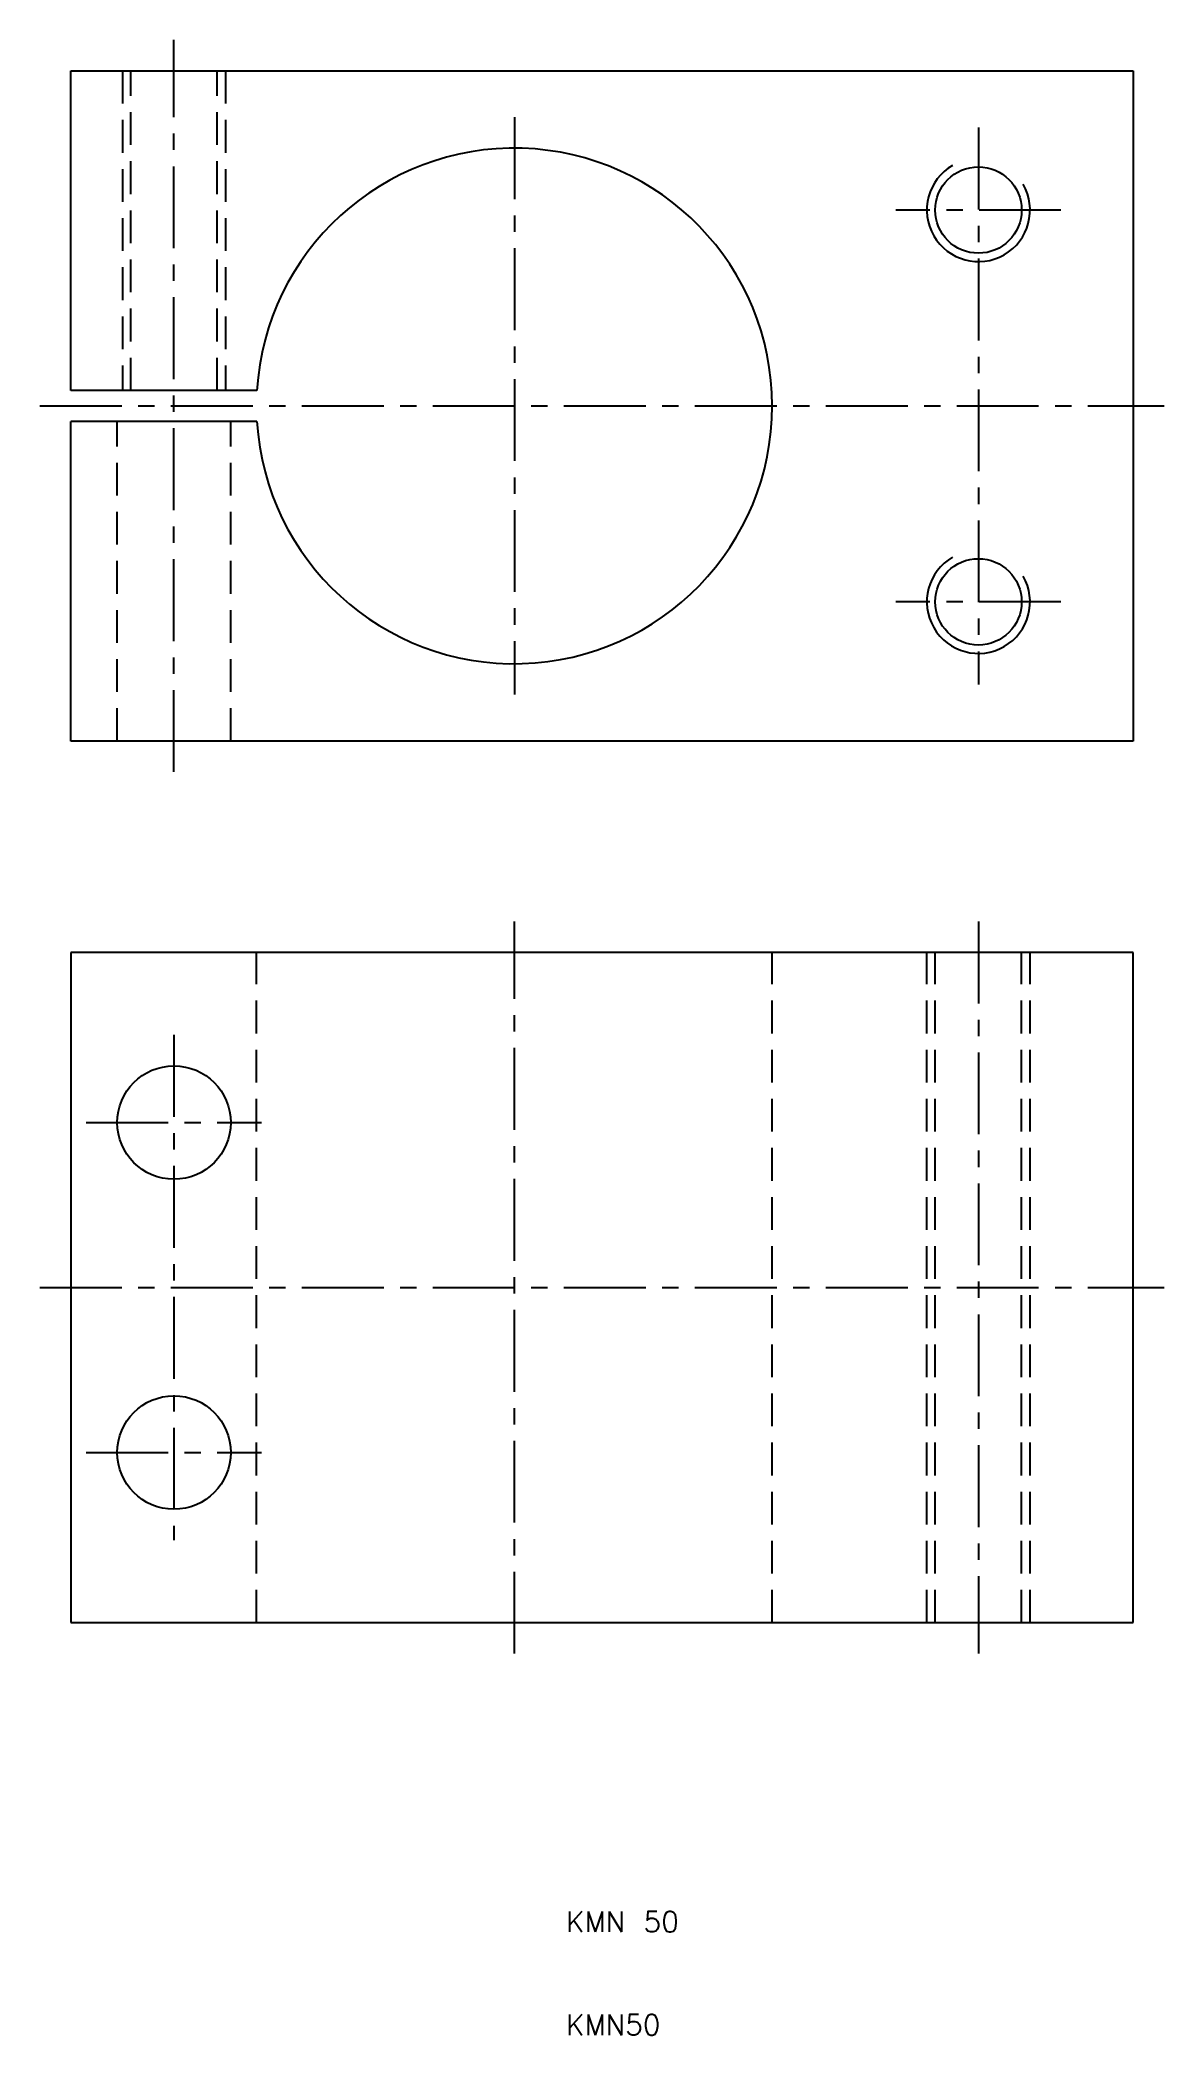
# Model space of a CAD drawing. Extents: x -41 to 68, y 10 to 204.
import ezdxf

# ---------------------------------------------------------------- set-up
doc = ezdxf.new("R2010")
doc.units = 0
doc.header["$LTSCALE"] = 0.25
doc.linetypes.add('CENTER', pattern=[50.8, 31.75, -6.35, 6.35, -6.35])
doc.linetypes.add('DASHED', pattern=[19.05, 12.7, -6.35])
doc.layers.get('0').update_dxf_attribs({"linetype": 'CONTINUOUS'})
doc.layers.add('CENTER', color=1, linetype='CENTER')
doc.styles.get("Standard").update_dxf_attribs({"font": 'txt.shx', "bigfont": 'extfont.shx'})

msp = doc.modelspace()

# ---------------------------------------------------------------- linework, layer by layer
for p, q in [((-38, 200.5), (65, 200.5)), ((-38, 169.5), (-38, 200.5)), ((65, 200.5), (65, 135.5)), ((-19.955, 169.5), (-38, 169.5)), ((-38, 135.5), (-38, 166.5)), ((-19.955, 166.5), (-38, 166.5)), ((65, 135.5), (-38, 135.5)), ((65, 115), (-38, 115)), ((-38, 115), (-38, 50)), ((65, 50), (65, 115)), ((-38, 50), (65, 50))]:
    msp.add_line(p, q)
at = {"color": 3, "linetype": 'DASHED'}
for p, q in [((-33, 200.5), (-33, 169.5)), ((-32.188, 169.5), (-32.188, 200.5)), ((-23.812, 169.5), (-23.812, 200.5)), ((-23, 200.5), (-23, 169.5)), ((-33.5, 135.5), (-33.5, 166.5)), ((-22.5, 135.5), (-22.5, 166.5)), ((-20, 50), (-20, 115)), ((30, 50), (30, 115)), ((45, 50), (45, 115)), ((45.812, 50), (45.812, 115)), ((54.188, 50), (54.188, 115)), ((55, 50), (55, 115))]:
    msp.add_line(p, q, dxfattribs=at)
for centre, radius in [((50, 187), 4.188), ((50, 149), 4.188), ((-28, 98.5), 5.5), ((-28, 66.5), 5.5)]:
    msp.add_circle(centre, radius)
msp.add_arc((5, 168), 25, 183.43981, 176.56019)
at = {"color": 3}
for centre in [(50, 187), (50, 149)]:
    msp.add_arc(centre, 5, 120, 30, dxfattribs=at)
at = {"layer": 'CENTER', "color": 1, "linetype": 'CENTER'}
for p, q in [((-28, 132.5), (-28, 203.5)), ((5, 196), (5, 140)), ((50, 195), (50, 141)), ((58, 187), (42, 187)), ((-41, 168), (68, 168)), ((58, 149), (42, 149)), ((5, 47), (5, 118)), ((50, 118), (50, 47)), ((-28, 107), (-28, 58)), ((-36.5, 98.5), (-19.5, 98.5)), ((-41, 82.5), (68, 82.5)), ((-36.5, 66.5), (-19.5, 66.5))]:
    msp.add_line(p, q, dxfattribs=at)

# ---------------------------------------------------------------- texts
for s, p in [('KMN 50', (10, 20)), ('KMN50', (10, 10))]:
    msp.add_text(s, height=2).set_placement(p)

doc.saveas('drawing.dxf')
